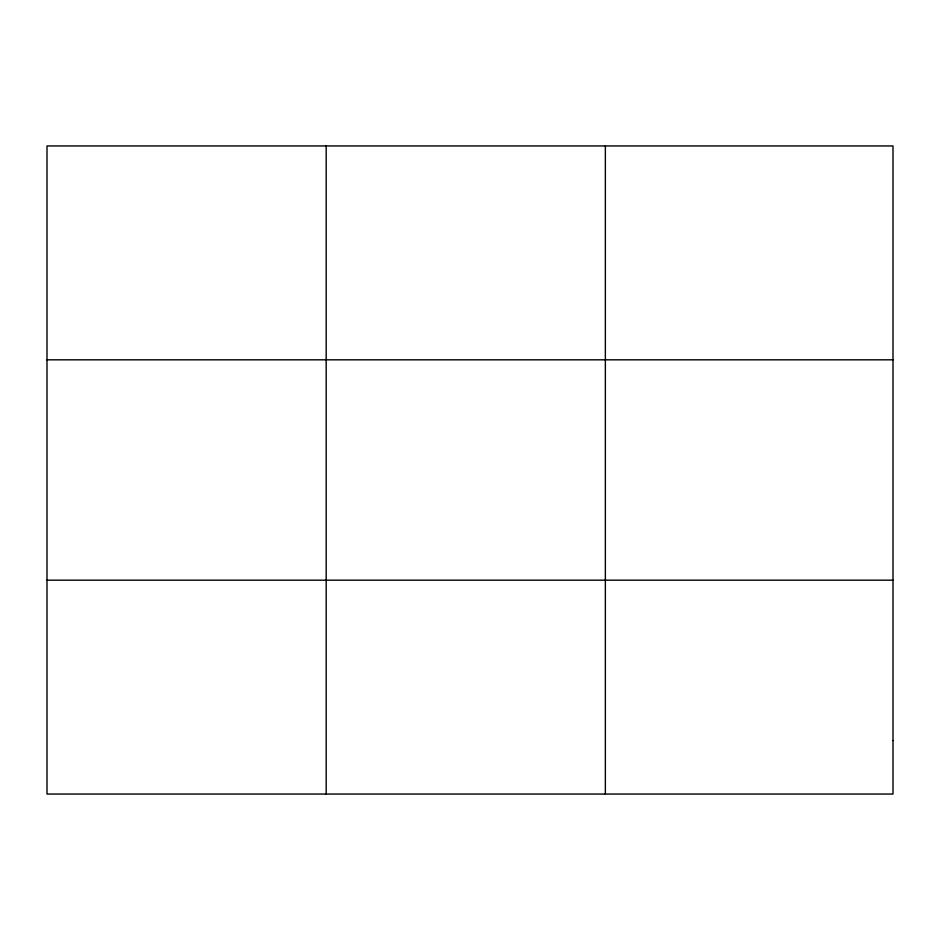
<?xml version="1.0" encoding="UTF-8"?>
<svg xmlns="http://www.w3.org/2000/svg" width="940" height="940" viewBox="0 0 940 940"><rect width="100%" height="100%" fill="white"/><g stroke="black" fill="none" stroke-linecap="round" stroke-linejoin="round"><path stroke-width="1.41" d="M326.18 145.947L326.18 794.053M605.36 145.947L605.36 794.053M47 359.82L893 359.82M47 580.18L893 580.18M893 740.591L893 794.053L47 794.053L47 145.947L893 145.947L893 740.591"/></g></svg>
